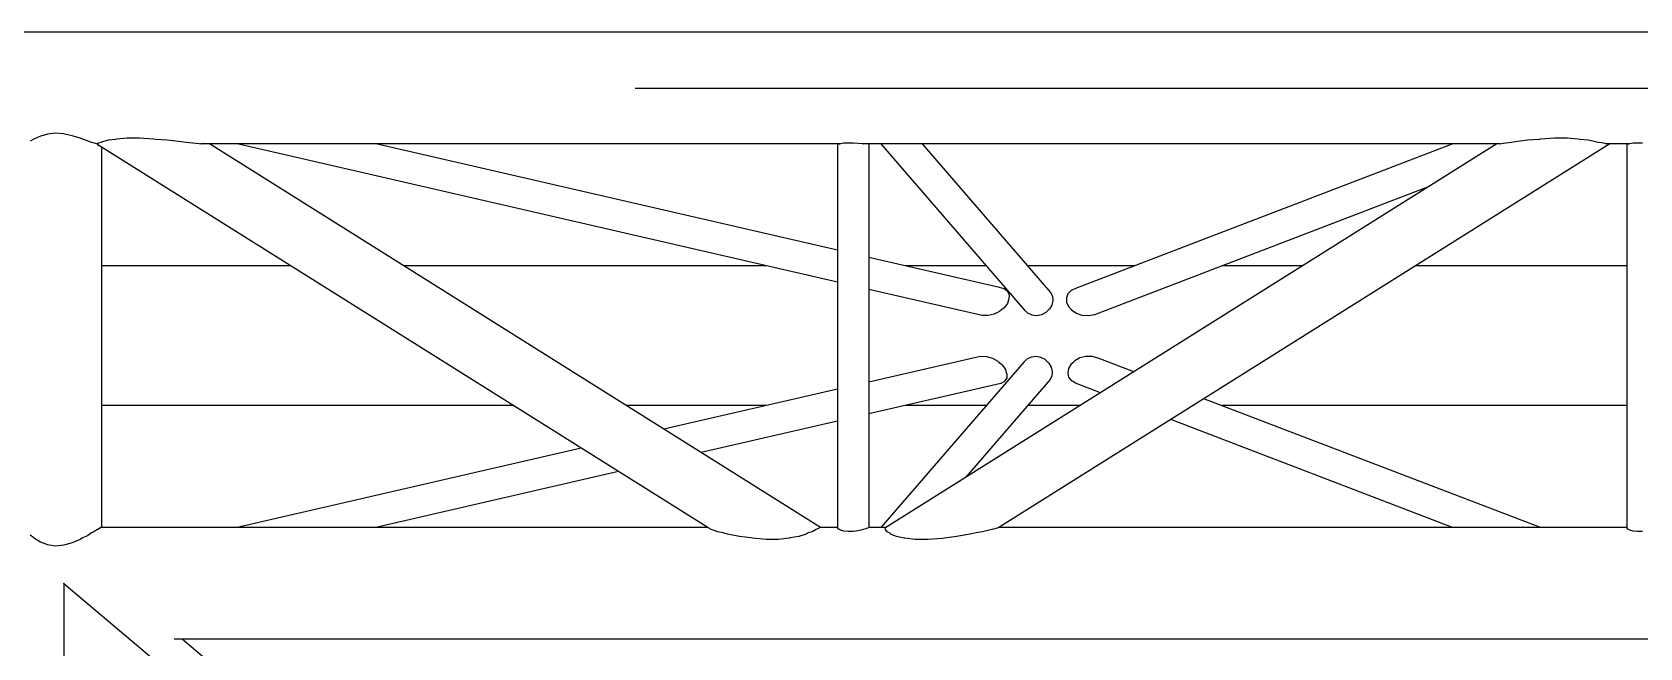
# Model space of a CAD drawing. Header units: millimetres. Extents: x 150209.93 to 150215.05, y 136675.65 to 136679.93.
# Drawn here: x 150210.5993 to 150210.7161, y 136676.7881 to 136676.8328 of the extents above; entities that cross this region are included whole.
import ezdxf

# ---------------------------------------------------------------- set-up
doc = ezdxf.new("R2010")
doc.units = ezdxf.units.MM
doc.header["$LTSCALE"] = 0.25
doc.linetypes.add('CENTER', pattern=[50.8, 31.75, -6.35, 6.35, -6.35])
doc.linetypes.add('XKITLINE00', pattern=[0])

# ---------------------------------------------------------------- blocks, each defined once
blk = doc.blocks.new('çatıı')
at = {"color": 8, "linetype": 'XKITLINE00'}
for p, q in [((9008.64, 6010.57), (7574.66, 6010.57)), ((8356.04, 5971.65), (8354.64, 5970.96)), ((8356.26, 5971.82), (8356.04, 5971.65)), ((8358.43, 5972.82), (8356.26, 5971.82)), ((8360.7, 5973.37), (8358.43, 5972.82)), ((8361.01, 5973.49), (8360.7, 5973.37)), ((8363.9, 5973.85), (8361.01, 5973.49)), ((8366.94, 5973.6), (8363.9, 5973.85)), ((8367.75, 5973.37), (8366.94, 5973.6)), ((8369.97, 5972.96), (8367.75, 5973.37)), ((8372.86, 5972.03), (8369.97, 5972.96)), ((8373.64, 5971.65), (8372.86, 5972.03)), ((8375.45, 5971.11), (8373.64, 5971.65)), ((8376.92, 5970.49), (8375.45, 5971.11)), ((8383.03, 5971.32), (8380.92, 5970.77)), ((8385.68, 5971.64), (8383.03, 5971.32)), ((8386.06, 5971.73), (8385.68, 5971.64)), ((8389.76, 5972.05), (8386.06, 5971.73)), ((8394.29, 5972.04), (8389.76, 5972.05)), ((8399.43, 5971.72), (8394.29, 5972.04)), ((8400.07, 5971.64), (8399.43, 5971.72)), ((8404.55, 5971.3), (8400.07, 5971.64)), ((8409.52, 5970.75), (8404.55, 5971.3)), ((8898.8, 5971.29), (8894.39, 5970.73)), ((8903.09, 5971.64), (8898.8, 5971.29)), ((8903.55, 5971.7), (8903.09, 5971.64)), ((8908.55, 5972.04), (8903.55, 5971.7)), ((8913.19, 5972.05), (8908.55, 5972.04)), ((8917.22, 5971.75), (8913.19, 5972.05)), ((8917.76, 5971.64), (8917.22, 5971.75)), ((8920.77, 5971.33), (8917.76, 5971.64)), ((8923.6, 5970.79), (8920.77, 5971.33)), ((8924.44, 5970.48), (8923.6, 5970.79)), ((8377.61, 5970.35), (8376.92, 5970.49)), ((8378.89, 5969.99), (8377.61, 5970.35)), ((8379.23, 5969.66), (8378.89, 5969.99)), ((8379, 5969.97), (8378.9, 5969.97)), ((8379.53, 5970.3), (8378.94, 5969.94)), ((8601.26, 5830.33), (8379.23, 5969.67)), ((8379.23, 5969.66), (8379.52, 5969.34)), ((8379.42, 5969.55), (8379.3, 5969.59)), ((8380.01, 5969.18), (8379.52, 5969.34)), ((8380.49, 5970.48), (8379.53, 5970.3)), ((8380.92, 5970.77), (8380.49, 5970.48)), ((8380.59, 5968.82), (8380.59, 5830.61)), ((8411.31, 5970.48), (8409.52, 5970.75)), ((8413.77, 5970.29), (8411.31, 5970.48)), ((8417.11, 5969.93), (8413.77, 5970.29)), ((8648.91, 5969.97), (8416.72, 5969.97)), ((8418.04, 5969.97), (8417.01, 5969.94)), ((8417.16, 5969.93), (8417.11, 5969.93)), ((8418.93, 5969.96), (8417.16, 5969.93)), ((8641.9, 5830.59), (8419.81, 5969.97)), ((8648.03, 5919.71), (8429.83, 5969.97)), ((8648.03, 5931.34), (8480.3, 5969.97)), ((8648.31, 5969.94), (8648.03, 5969.97)), ((8648.03, 5969.97), (8648.03, 5830.34)), ((8648.73, 5969.93), (8648.31, 5969.94)), ((8648.69, 5969.94), (8648.43, 5969.97)), ((8648.78, 5969.94), (8648.69, 5969.94)), ((8649.12, 5970.03), (8648.73, 5969.93)), ((8650.38, 5970.19), (8649.12, 5970.03)), ((8651.97, 5970.27), (8650.38, 5970.19)), ((8653.73, 5970.26), (8651.97, 5970.27)), ((8655.49, 5970.15), (8653.73, 5970.26)), ((8657.08, 5969.97), (8655.49, 5970.15)), ((8888.83, 5969.97), (8657.08, 5969.97)), ((8657.33, 5969.93), (8657.08, 5969.97)), ((8658.02, 5969.95), (8657.29, 5969.93)), ((8658.34, 5969.95), (8657.33, 5969.93)), ((8658.76, 5969.97), (8658.02, 5969.95)), ((8659.15, 5969.97), (8658.34, 5969.95)), ((8659.43, 5969.97), (8659.43, 5830.58)), ((8663.77, 5969.97), (8716.01, 5909.59)), ((8887.64, 5969.97), (8665.19, 5830.35)), ((8678.81, 5969.97), (8725.5, 5916)), ((8928.71, 5969.97), (8706.62, 5830.58)), ((8871.63, 5969.97), (8734.56, 5917.49)), ((8888.47, 5969.93), (8887.64, 5969.97)), ((8888.5, 5969.93), (8888.47, 5969.93)), ((8890.91, 5970.28), (8888.5, 5969.93)), ((8888.73, 5969.96), (8888.58, 5969.97)), ((8893.02, 5970.48), (8890.91, 5970.28)), ((8894.39, 5970.73), (8893.02, 5970.48)), ((8925.83, 5970.31), (8924.44, 5970.48)), ((8927.38, 5969.95), (8925.83, 5970.31)), ((8935.71, 5969.97), (8927.29, 5969.97)), ((8927.63, 5969.96), (8927.38, 5969.96)), ((8927.42, 5969.93), (8927.38, 5969.95)), ((8928.56, 5969.96), (8927.42, 5969.93)), ((8935.11, 5969.94), (8934.83, 5969.97)), ((8934.83, 5969.97), (8934.83, 5830.34)), ((8935.53, 5969.92), (8935.11, 5969.94)), ((8935.49, 5969.94), (8935.23, 5969.97)), ((8935.57, 5969.94), (8935.49, 5969.94)), ((8935.92, 5970.03), (8935.53, 5969.92)), ((8937.18, 5970.19), (8935.92, 5970.03)), ((8938.77, 5970.27), (8937.18, 5970.19)), ((8940.53, 5970.26), (8938.77, 5970.27)), ((8863, 5954.5), (8741.38, 5907.93)), ((8449.34, 5925.67), (8380.59, 5925.67)), ((8622.15, 5925.67), (8490.39, 5925.67)), ((8706.93, 5917.77), (8659.43, 5928.71)), ((8702.09, 5925.67), (8672.62, 5925.67)), ((8755.95, 5925.67), (8717.13, 5925.67)), ((8817.07, 5925.67), (8787.73, 5925.67)), ((8934.83, 5925.67), (8858.13, 5925.67)), ((8700.62, 5907.6), (8659.43, 5917.09)), ((8708.66, 5917.29), (8706.93, 5917.77)), ((8709.46, 5916.64), (8708.66, 5917.29)), ((8709.81, 5916.38), (8709.46, 5916.64)), ((8710.23, 5913.38), (8709.77, 5911.96)), ((8709.81, 5916.38), (8710.44, 5915.1)), ((8710.34, 5913.59), (8710.23, 5913.38)), ((8710.44, 5915.1), (8710.34, 5913.59)), ((8725.5, 5916), (8726.16, 5914.63)), ((8726.3, 5913.08), (8725.93, 5911.44)), ((8726.16, 5914.63), (8726.26, 5913.38)), ((8726.26, 5913.38), (8726.3, 5913.08)), ((8731.76, 5915.52), (8731.21, 5914.07)), ((8731.21, 5914.07), (8731.29, 5913.38)), ((8731.29, 5913.38), (8731.28, 5912.47)), ((8731.28, 5912.47), (8731.95, 5910.87)), ((8732.88, 5916.64), (8731.76, 5915.52)), ((8732.94, 5916.71), (8732.88, 5916.64)), ((8734.56, 5917.49), (8732.94, 5916.71)), ((8702.84, 5907.58), (8700.62, 5907.6)), ((8705.03, 5908.08), (8702.84, 5907.58)), ((8706.97, 5909.06), (8705.03, 5908.08)), ((8707.78, 5909.8), (8706.97, 5909.06)), ((8708.58, 5910.41), (8707.78, 5909.8)), ((8709.77, 5911.96), (8708.58, 5910.41)), ((8717.22, 5908.43), (8716.01, 5909.59)), ((8718.76, 5907.72), (8717.22, 5908.43)), ((8720.48, 5907.53), (8718.76, 5907.72)), ((8722.22, 5907.86), (8720.48, 5907.53)), ((8723.79, 5908.7), (8722.22, 5907.86)), ((8724.89, 5909.8), (8723.79, 5908.7)), ((8725.06, 5909.95), (8724.89, 5909.8)), ((8725.93, 5911.44), (8725.06, 5909.95)), ((8731.95, 5910.87), (8732.95, 5909.8)), ((8732.95, 5909.8), (8733.22, 5909.45)), ((8734.92, 5908.34), (8733.22, 5909.45)), ((8736.98, 5907.68), (8734.92, 5908.34)), ((8739.21, 5907.54), (8736.98, 5907.68)), ((8741.38, 5907.93), (8739.21, 5907.54)), ((8697.82, 5892.3), (8659.43, 5883.45)), ((8715.77, 5890.69), (8663.77, 5830.57)), ((8699.96, 5892.73), (8697.82, 5892.3)), ((8702.26, 5892.63), (8699.96, 5892.73)), ((8704.46, 5892.02), (8702.26, 5892.63)), ((8706.38, 5890.94), (8704.46, 5892.02)), ((8706.38, 5890.94), (8706.85, 5890.47)), ((8707.97, 5889.55), (8706.85, 5890.47)), ((8707.97, 5889.55), (8709.06, 5887.97)), ((8716.97, 5891.84), (8715.77, 5890.69)), ((8718.51, 5892.55), (8716.97, 5891.84)), ((8720.23, 5892.75), (8718.51, 5892.55)), ((8721.97, 5892.42), (8720.23, 5892.75)), ((8723.55, 5891.59), (8721.97, 5892.42)), ((8724.69, 5890.47), (8723.55, 5891.59)), ((8724.82, 5890.35), (8724.69, 5890.47)), ((8724.82, 5890.35), (8725.71, 5888.86)), ((8732.85, 5889.88), (8731.95, 5888.33)), ((8733.53, 5890.47), (8732.85, 5889.88)), ((8734.27, 5891.21), (8733.53, 5890.47)), ((8736.13, 5892.19), (8734.27, 5891.21)), ((8738.29, 5892.7), (8736.13, 5892.19)), ((8740.56, 5892.68), (8738.29, 5892.7)), ((8742.71, 5892.13), (8740.56, 5892.68)), ((8755.7, 5887.16), (8742.71, 5892.13)), ((8725.31, 5884.34), (8694.56, 5848.78)), ((8708.67, 5883.67), (8707.45, 5882.91)), ((8708.73, 5883.71), (8708.67, 5883.67)), ((8709.52, 5884.91), (8708.73, 5883.71)), ((8709.06, 5887.97), (8709.31, 5886.91)), ((8709.31, 5886.91), (8709.56, 5886.37)), ((8709.56, 5886.37), (8709.52, 5884.91)), ((8725.96, 5885.7), (8725.31, 5884.34)), ((8725.71, 5888.86), (8726.08, 5887.24)), ((8726.05, 5886.91), (8725.96, 5885.7)), ((8726.08, 5887.24), (8726.05, 5886.91)), ((8731.77, 5886.91), (8731.72, 5886.71)), ((8731.72, 5886.71), (8732.04, 5885.22)), ((8731.95, 5888.33), (8731.77, 5886.91)), ((8732.04, 5885.22), (8733.05, 5883.94)), ((8733.52, 5883.67), (8733.05, 5883.94)), ((8734.56, 5883.05), (8733.52, 5883.67)), ((8648.03, 5880.83), (8584.99, 5866.31)), ((8707.45, 5882.91), (8659.43, 5871.85)), ((8743.62, 5879.58), (8734.56, 5883.05)), ((8903.46, 5830.57), (8781.2, 5877.39)), ((8530.28, 5874.87), (8380.59, 5874.87)), ((8622.18, 5874.87), (8571.33, 5874.87)), ((8702.09, 5874.87), (8672.58, 5874.87)), ((8736.13, 5874.87), (8717.13, 5874.87)), ((8934.83, 5874.87), (8787.77, 5874.87)), ((8648.03, 5869.22), (8598.52, 5857.81)), ((8871.58, 5830.57), (8769.12, 5869.81)), ((8554.95, 5859.39), (8429.87, 5830.57)), ((8568.48, 5850.9), (8480.27, 5830.57)), ((8600.86, 5830.57), (8380.24, 5830.57)), ((8380.28, 5830.56), (8380.24, 5830.51)), ((8380.59, 5830.61), (8380.28, 5830.56)), ((8641.48, 5830.56), (8641.41, 5830.34)), ((8641.9, 5830.59), (8641.48, 5830.56)), ((8648.03, 5830.57), (8641.68, 5830.57)), ((8659.25, 5830.56), (8659.15, 5830.44)), ((8659.43, 5830.58), (8659.25, 5830.56)), ((8665.55, 5830.57), (8659.43, 5830.57)), ((8706.53, 5830.56), (8706.04, 5830.31)), ((8706.62, 5830.58), (8706.53, 5830.56)), ((8934.83, 5830.57), (8706.61, 5830.57)), ((8356.05, 5826.79), (8354.64, 5827.87)), ((8356.05, 5826.79), (8356.26, 5826.55)), ((8358.43, 5825.21), (8356.26, 5826.55)), ((8360.7, 5824.46), (8358.43, 5825.21)), ((8369.97, 5825.02), (8367.75, 5824.46)), ((8372.86, 5826.27), (8369.97, 5825.02)), ((8373.64, 5826.79), (8372.86, 5826.27)), ((8375.45, 5827.63), (8373.64, 5826.79)), ((8376.93, 5828.62), (8375.45, 5827.63)), ((8377.61, 5828.92), (8376.93, 5828.62)), ((8379.1, 5829.89), (8377.61, 5828.92)), ((8379.23, 5829.93), (8379.1, 5829.89)), ((8380.24, 5830.51), (8379.23, 5829.93)), ((8602.08, 5829.89), (8601.26, 5830.33)), ((8604.61, 5829.04), (8602.15, 5829.85)), ((8606.53, 5828.62), (8604.61, 5829.04)), ((8608.11, 5828.17), (8606.53, 5828.62)), ((8612.47, 5827.31), (8608.11, 5828.17)), ((8616.49, 5826.79), (8612.47, 5827.31)), ((8617.18, 5826.67), (8616.49, 5826.79)), ((8622.08, 5826.24), (8617.18, 5826.67)), ((8626.6, 5826.25), (8622.08, 5826.24)), ((8630.5, 5826.69), (8626.6, 5826.25)), ((8630.87, 5826.79), (8630.5, 5826.69)), ((8633.95, 5827.32), (8630.87, 5826.79)), ((8636.66, 5828.19), (8633.95, 5827.32)), ((8637.35, 5828.62), (8636.66, 5828.19)), ((8638.81, 5829.05), (8637.35, 5828.62)), ((8640.27, 5829.87), (8638.81, 5829.05)), ((8641.41, 5830.34), (8640.28, 5829.89)), ((8648.03, 5830.34), (8648.31, 5830.03)), ((8648.73, 5829.89), (8648.31, 5830.03)), ((8649.12, 5829.64), (8648.73, 5829.89)), ((8650.38, 5829.28), (8649.12, 5829.64)), ((8651.97, 5829.1), (8650.38, 5829.28)), ((8653.73, 5829.13), (8651.97, 5829.1)), ((8655.49, 5829.37), (8653.73, 5829.13)), ((8657.08, 5829.78), (8655.49, 5829.37)), ((8657.33, 5829.89), (8657.08, 5829.78)), ((8658.34, 5830.12), (8657.33, 5829.89)), ((8659.15, 5830.44), (8658.34, 5830.12)), ((8665.19, 5830.35), (8665.35, 5829.89)), ((8665.37, 5829.89), (8665.93, 5829.08)), ((8666.98, 5828.61), (8665.93, 5829.08)), ((8666.98, 5828.61), (8667.34, 5828.23)), ((8669.45, 5827.35), (8667.34, 5828.23)), ((8672.29, 5826.78), (8669.45, 5827.35)), ((8672.53, 5826.71), (8672.29, 5826.78)), ((8676.26, 5826.25), (8672.53, 5826.71)), ((8680.84, 5826.23), (8676.26, 5826.25)), ((8686.03, 5826.64), (8680.84, 5826.23)), ((8686.95, 5826.78), (8686.03, 5826.64)), ((8691.25, 5827.27), (8686.95, 5826.78)), ((8696.3, 5828.13), (8691.25, 5827.27)), ((8698.4, 5828.61), (8696.3, 5828.13)), ((8700.68, 5829), (8698.4, 5828.61)), ((8704.1, 5829.82), (8700.68, 5829)), ((8704.3, 5829.89), (8704.1, 5829.82)), ((8706.04, 5830.31), (8704.3, 5829.89)), ((8934.83, 5830.34), (8935.11, 5830.02)), ((8935.53, 5829.89), (8935.11, 5830.02)), ((8935.92, 5829.64), (8935.53, 5829.89)), ((8937.18, 5829.27), (8935.92, 5829.64)), ((8938.77, 5829.1), (8937.18, 5829.27)), ((8940.53, 5829.13), (8938.77, 5829.1)), ((8361.01, 5824.32), (8360.7, 5824.46)), ((8363.9, 5823.87), (8361.01, 5824.32)), ((8366.94, 5824.18), (8363.9, 5823.87)), ((8367.75, 5824.46), (8366.94, 5824.18)), ((9008.64, 5789.97), (8406.96, 5789.97)), ((9231.66, 5096.22), (8409.87, 5789.97))]:
    blk.add_line(p, q, dxfattribs=at)
at = {"color": 8, "linetype": 'CENTER'}
for p, q in [((7574.66, 5990.27), (9008.64, 5990.27)), ((7544.5, 4350.27), (8366.94, 5810.27)), ((8366.94, 5810.27), (10096.38, 4350.27)), ((8366.94, 5810.27), (8366.94, 4350.27))]:
    blk.add_line(p, q, dxfattribs=at)
at = {"color": 8, "linetype": 'XKITLINE00'}
blk.add_circle((8366.94, 5810.27), 0.05, dxfattribs=at)
blk.add_circle((8366.94, 5810.27), 0.05, dxfattribs=at)
blk.add_circle((8366.94, 5810.27), 0.05, dxfattribs=at)

msp = doc.modelspace()

# ---------------------------------------------------------------- block references
at = {"xscale": 0.0002000170049888334, "yscale": 0.0002000170049888334, "zscale": 0.0002000170049888334}
msp.add_blockref('çatıı', (150208.92807, 136675.63059), dxfattribs=at)

doc.saveas('drawing.dxf')
